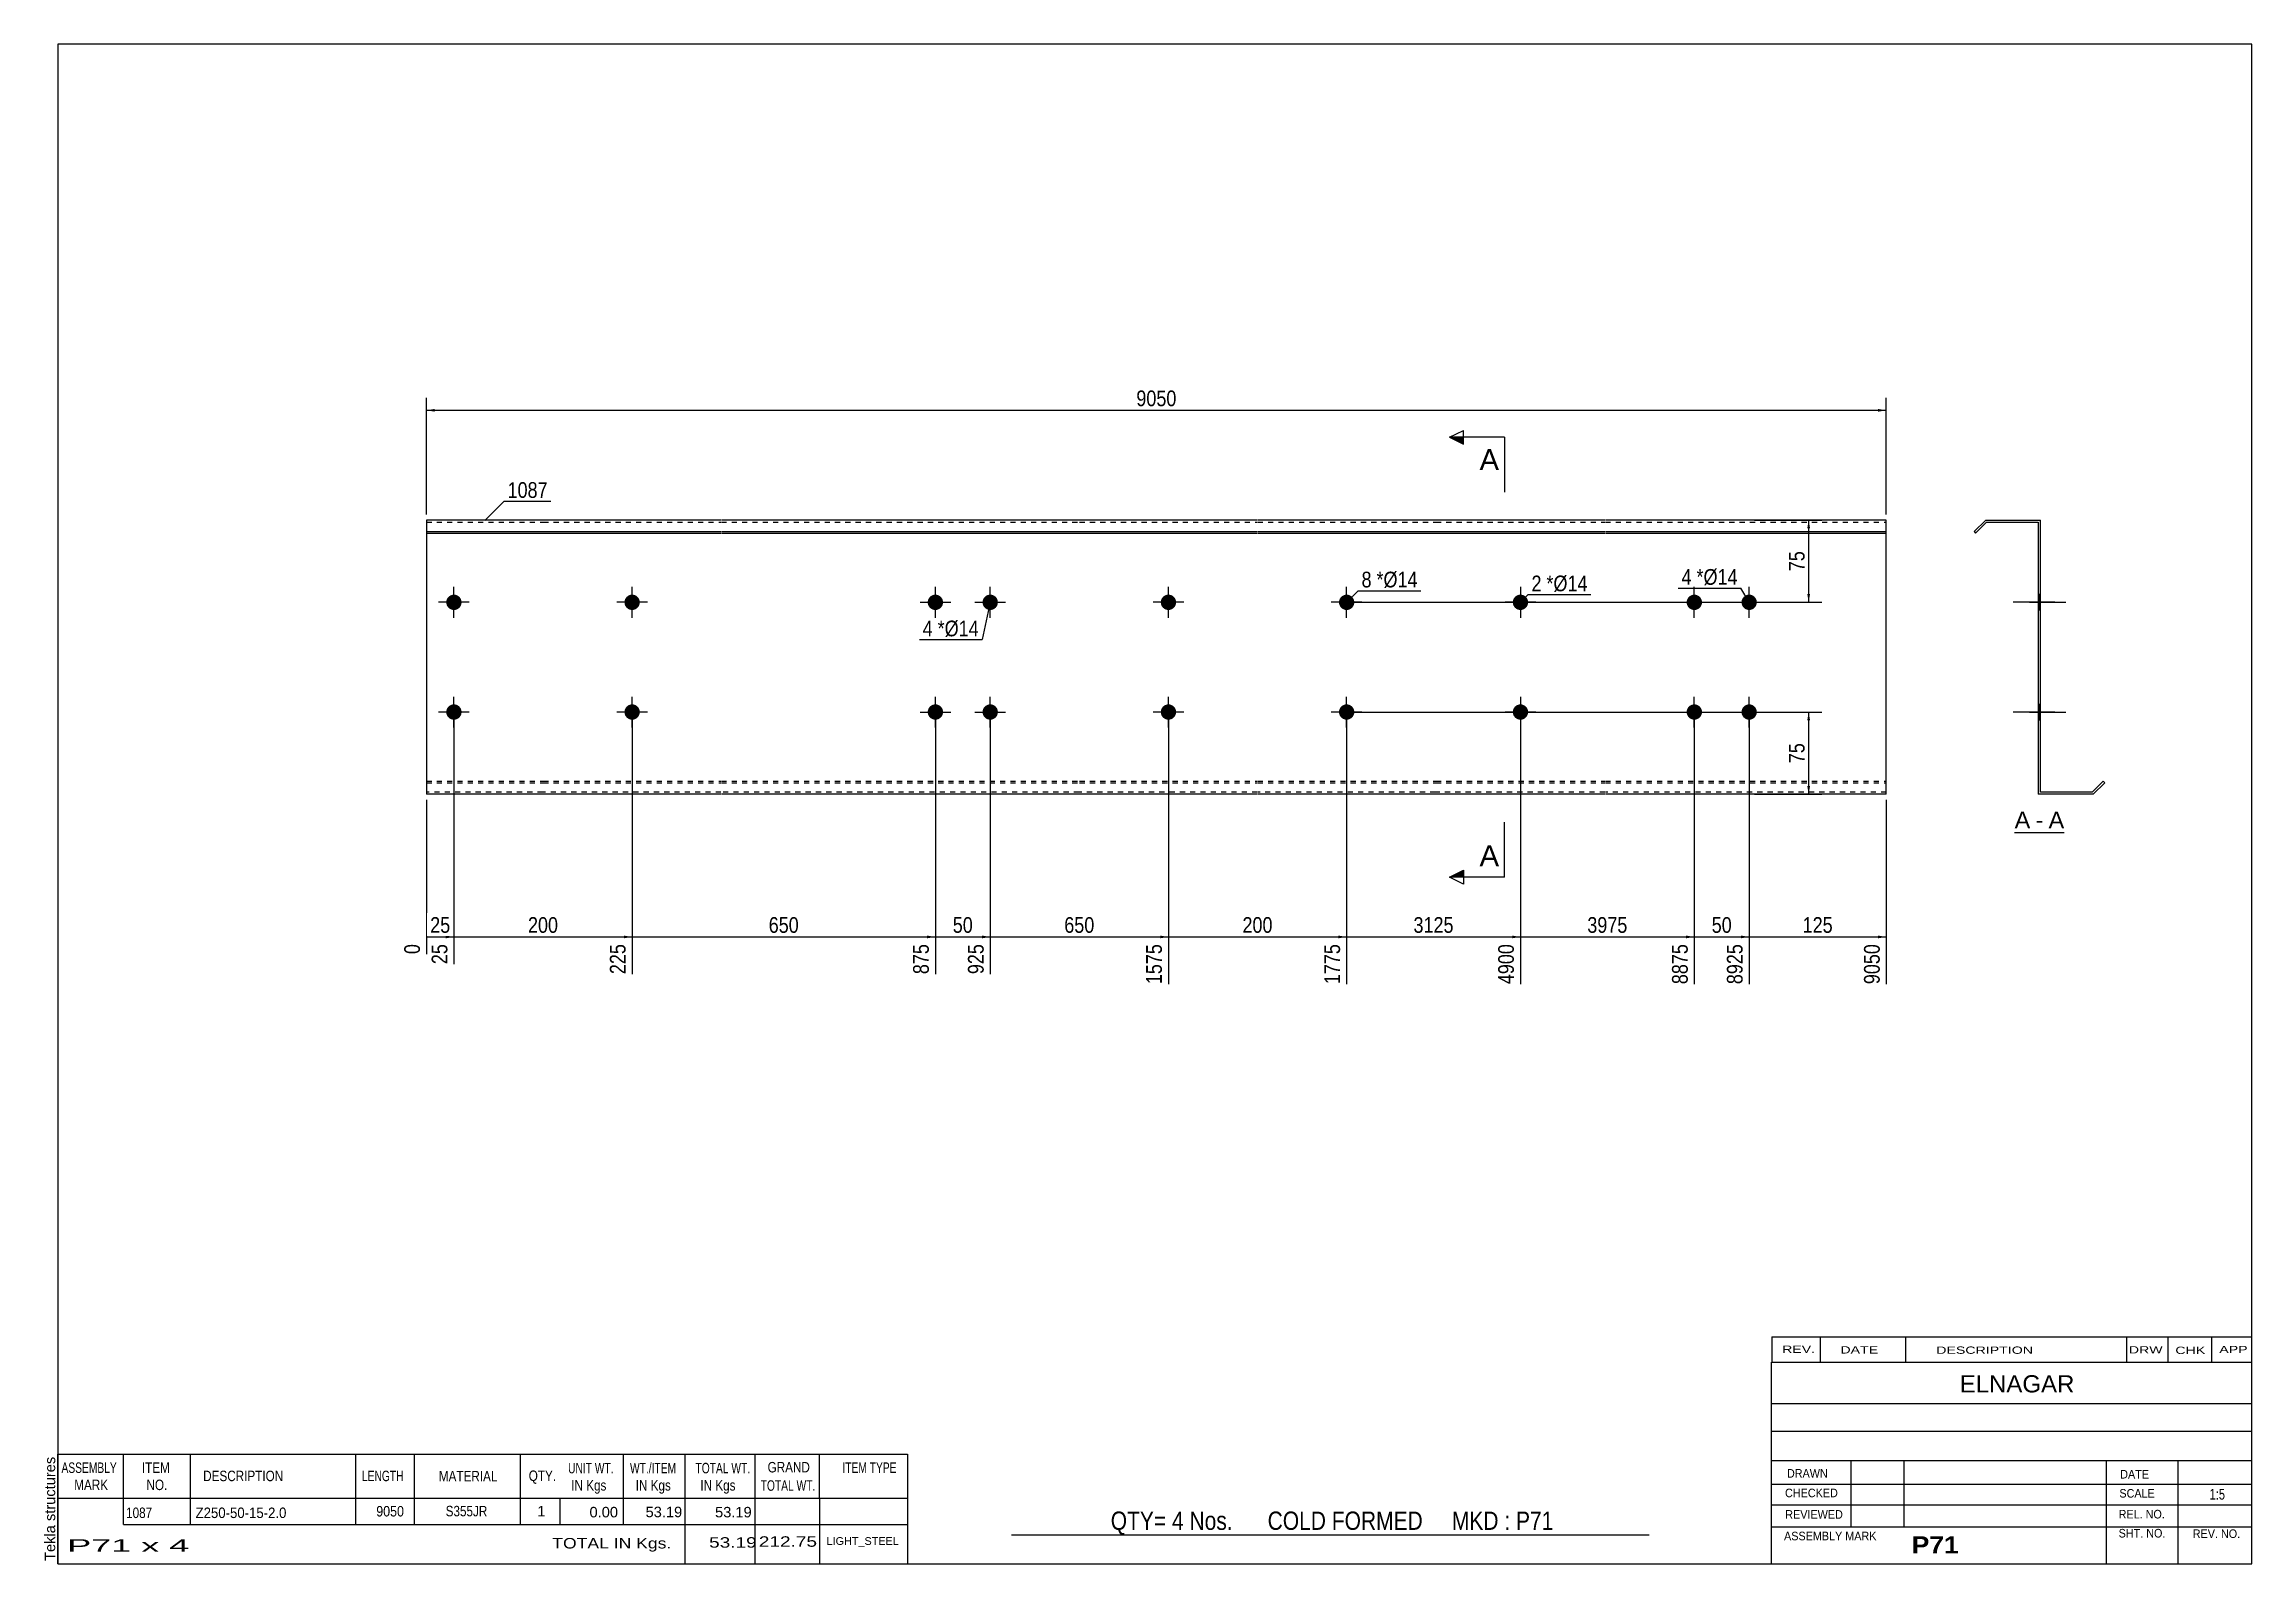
# Model space of a CAD drawing. Header units: millimetres. Extents: x -70 to 333, y -165 to 112.
import ezdxf

# ---------------------------------------------------------------- set-up
doc = ezdxf.new("R2010")
doc.units = ezdxf.units.MM
doc.linetypes.add('DXK_LINE_DOT1', pattern=[1.8814, 0.9407, -0.9407])
doc.styles.add('Arial', font='ARIAL.TTF', dxfattribs={"height": 0.2})
doc.styles.add('Arial Bold', font='ARIALBD.TTF', dxfattribs={"height": 0.2})
doc.styles.add('Arial Narrow', font='ARIALN.TTF', dxfattribs={"height": 0.2})

# ---------------------------------------------------------------- blocks, each defined once
blk = doc.blocks.new('Unknown-627189150-1607')
at = {"color": 5, "linetype": 'Continuous'}
for p, q in [((332.8, 111.75), (-67.2, 111.75)), ((-67.2, 111.75), (-67.2, -165.25)), ((332.8, -165.25), (332.8, 111.75)), ((-67.2, -165.25), (332.8, -165.25))]:
    blk.add_line(p, q, dxfattribs=at)
at = {"color": 174, "linetype": 'Continuous', "style": 'Arial'}
blk.add_text('Tekla structures', height=1.9102, rotation=90, dxfattribs=at).set_placement((-67.7, -164.75))
blk = doc.blocks.new('Unknown-627189150-12 - 1230')
at = {"color": 7, "linetype": 'Continuous'}
blk.add_line((289.55, -31.95), (298.58, -31.95), dxfattribs=at)
at = {"color": 0, "linetype": 'Continuous'}
blk.add_wipeout([(292.4, -31.2), (292.4, -28), (289.55, -28), (289.55, -31.2)], dxfattribs=at)
blk.add_wipeout([(294.78, -31.2), (294.78, -28), (293.36, -28), (293.36, -31.2)], dxfattribs=at)
at = {"color": 96, "linetype": 'Continuous', "style": 'Arial'}
blk.add_text('A', height=3.06, dxfattribs=at).set_placement((289.55, -31.2))
at = {"color": 0, "linetype": 'Continuous'}
blk.add_wipeout([(298.58, -31.2), (298.58, -28), (295.74, -28), (295.74, -31.2)], dxfattribs=at)
at = {"color": 96, "linetype": 'Continuous', "style": 'Arial'}
for s, p in [('A', (295.74, -31.2)), ('-', (293.36, -31.2))]:
    blk.add_text(s, height=3.06, dxfattribs=at).set_placement(p)
blk = doc.blocks.new('Bolt-627189150-1223 - 1203')
at = {"linetype": 'Continuous'}
for points in [[(36.09, 10, -1), (38.89, 10, -1)], [(133.87, 10, -1), (136.67, 10, -1)]]:
    blk.add_hatch(color=3, dxfattribs=at).paths.add_polyline_path(points)
at = {"color": 3, "linetype": 'Continuous'}
for p, q in [((37.49, 7.2), (37.49, 12.8)), ((135.27, 7.2), (135.27, 12.8)), ((40.29, 10), (34.69, 10)), ((138.07, 10), (132.47, 10))]:
    blk.add_line(p, q, dxfattribs=at)
blk = doc.blocks.new('Part-627189150-1218 - 1203')
at = {"color": 2, "linetype": 'Continuous'}
for p, q in [((21.19, 25), (0, 25)), ((0, 25), (0, -25)), ((53.68, 25), (21.29, 25)), ((118.98, 25), (53.78, 25)), ((151.46, 25), (119.08, 25)), ((183.95, 25), (151.56, 25)), ((214.85, 25), (184.05, 25)), ((266.15, 25), (214.95, 25)), ((266.15, -25), (266.15, 25)), ((0, 22.88), (21.19, 22.88)), ((0, 22.6), (21.19, 22.6)), ((21.29, 22.88), (53.68, 22.88)), ((21.29, 22.6), (53.68, 22.6)), ((53.78, 22.88), (118.98, 22.88)), ((53.78, 22.6), (118.98, 22.6)), ((119.08, 22.88), (151.46, 22.88)), ((119.08, 22.6), (151.46, 22.6)), ((151.56, 22.88), (183.95, 22.88)), ((151.56, 22.6), (183.95, 22.6)), ((184.05, 22.88), (214.85, 22.88)), ((184.05, 22.6), (214.85, 22.6)), ((214.95, 22.88), (266.15, 22.88)), ((214.95, 22.6), (266.15, 22.6)), ((21.19, -25), (0, -25)), ((53.68, -25), (21.29, -25)), ((118.98, -25), (53.78, -25)), ((151.46, -25), (119.08, -25)), ((183.95, -25), (151.56, -25)), ((214.85, -25), (184.05, -25)), ((266.15, -25), (214.95, -25))]:
    blk.add_line(p, q, dxfattribs=at)
at = {"color": 7, "linetype": 'DXK_LINE_DOT1'}
for p, q in [((0, 24.6), (21.19, 24.6)), ((21.29, 24.6), (53.68, 24.6)), ((53.78, 24.6), (118.98, 24.6)), ((119.08, 24.6), (151.46, 24.6)), ((151.56, 24.6), (183.95, 24.6)), ((184.05, 24.6), (214.85, 24.6)), ((214.95, 24.6), (266.15, 24.6)), ((0, -22.6), (21.19, -22.6)), ((0, -22.88), (21.19, -22.88)), ((21.29, -22.6), (53.68, -22.6)), ((21.29, -22.88), (53.68, -22.88)), ((53.78, -22.6), (118.98, -22.6)), ((53.78, -22.88), (118.98, -22.88)), ((119.08, -22.6), (151.46, -22.6)), ((119.08, -22.88), (151.46, -22.88)), ((151.56, -22.6), (183.95, -22.6)), ((151.56, -22.88), (183.95, -22.88)), ((184.05, -22.6), (214.85, -22.6)), ((184.05, -22.88), (214.85, -22.88)), ((214.95, -22.6), (266.15, -22.6)), ((214.95, -22.88), (266.15, -22.88)), ((21.19, -24.6), (0, -24.6)), ((53.68, -24.6), (21.29, -24.6)), ((118.98, -24.6), (53.78, -24.6)), ((151.46, -24.6), (119.08, -24.6)), ((183.95, -24.6), (151.56, -24.6)), ((214.85, -24.6), (184.05, -24.6)), ((266.15, -24.6), (214.95, -24.6))]:
    blk.add_line(p, q, dxfattribs=at)
blk = doc.blocks.new('Bolt-627189150-1219 - 1203')
at = {"linetype": 'Continuous'}
for points in [[(200.85, 10, -1), (198.05, 10, -1)], [(200.85, -10, -1), (198.05, -10, -1)]]:
    blk.add_hatch(color=3, dxfattribs=at).paths.add_polyline_path(points)
at = {"color": 3, "linetype": 'Continuous'}
for p, q in [((199.45, 12.8), (199.45, 7.2)), ((202.25, 10), (196.65, 10)), ((199.45, -7.2), (199.45, -12.8)), ((202.25, -10), (196.65, -10))]:
    blk.add_line(p, q, dxfattribs=at)
blk = doc.blocks.new('Bolt-627189150-1220 - 1203')
at = {"linetype": 'Continuous'}
for points in [[(3.6, -10, -1), (6.4, -10, -1)], [(166.36, -10, -1), (169.16, -10, -1)]]:
    blk.add_hatch(color=3, dxfattribs=at).paths.add_polyline_path(points)
at = {"color": 3, "linetype": 'Continuous'}
for p, q in [((5, -12.8), (5, -7.2)), ((167.76, -12.8), (167.76, -7.2)), ((7.8, -10), (2.2, -10)), ((170.56, -10), (164.96, -10))]:
    blk.add_line(p, q, dxfattribs=at)
blk = doc.blocks.new('Bolt-627189150-1221 - 1203')
at = {"linetype": 'Continuous'}
for points in [[(3.6, 10, -1), (6.4, 10, -1)], [(166.36, 10, -1), (169.16, 10, -1)]]:
    blk.add_hatch(color=3, dxfattribs=at).paths.add_polyline_path(points)
at = {"color": 3, "linetype": 'Continuous'}
for p, q in [((5, 7.2), (5, 12.8)), ((167.76, 7.2), (167.76, 12.8)), ((7.8, 10), (2.2, 10)), ((170.56, 10), (164.96, 10))]:
    blk.add_line(p, q, dxfattribs=at)
blk = doc.blocks.new('Bolt-627189150-1222 - 1203')
at = {"linetype": 'Continuous'}
for points in [[(91.38, 10, -1), (94.18, 10, -1)], [(101.38, 10, -1), (104.18, 10, -1)], [(91.38, -10, -1), (94.18, -10, -1)], [(101.38, -10, -1), (104.18, -10, -1)]]:
    blk.add_hatch(color=3, dxfattribs=at).paths.add_polyline_path(points)
at = {"color": 3, "linetype": 'Continuous'}
for p, q in [((92.78, 7.2), (92.78, 12.8)), ((102.78, 7.2), (102.78, 12.8)), ((89.98, 10), (95.58, 10)), ((99.98, 10), (105.58, 10)), ((92.78, -12.8), (92.78, -7.2)), ((102.78, -12.8), (102.78, -7.2)), ((89.98, -10), (95.58, -10)), ((99.98, -10), (105.58, -10))]:
    blk.add_line(p, q, dxfattribs=at)
blk = doc.blocks.new('Bolt-627189150-1224 - 1203')
at = {"linetype": 'Continuous'}
for points in [[(36.09, -10, -1), (38.89, -10, -1)], [(133.87, -10, -1), (136.67, -10, -1)]]:
    blk.add_hatch(color=3, dxfattribs=at).paths.add_polyline_path(points)
at = {"color": 3, "linetype": 'Continuous'}
for p, q in [((37.49, -12.8), (37.49, -7.2)), ((135.27, -12.8), (135.27, -7.2)), ((40.29, -10), (34.69, -10)), ((138.07, -10), (132.47, -10))]:
    blk.add_line(p, q, dxfattribs=at)
blk = doc.blocks.new('Bolt-627189150-1225 - 1203')
at = {"linetype": 'Continuous'}
for points in [[(229.75, 10, -1), (232.55, 10, -1)], [(239.75, 10, -1), (242.55, 10, -1)], [(229.75, -10, -1), (232.55, -10, -1)], [(239.75, -10, -1), (242.55, -10, -1)]]:
    blk.add_hatch(color=3, dxfattribs=at).paths.add_polyline_path(points)
at = {"color": 3, "linetype": 'Continuous'}
for p, q in [((231.15, 7.2), (231.15, 12.8)), ((241.15, 7.2), (241.15, 12.8)), ((228.35, 10), (233.95, 10)), ((238.35, 10), (243.95, 10)), ((231.15, -12.8), (231.15, -7.2)), ((241.15, -12.8), (241.15, -7.2)), ((228.35, -10), (233.95, -10)), ((238.35, -10), (243.95, -10))]:
    blk.add_line(p, q, dxfattribs=at)
blk = doc.blocks.new('Part-627189150-1232 - 1230')
at = {"color": 2, "linetype": 'Continuous'}
for p, q in [((284.27, 25), (282.15, 22.88)), ((284.43, 24.6), (282.43, 22.6)), ((284.27, 25), (294.27, 25)), ((284.43, 24.6), (293.87, 24.6)), ((293.87, 24.6), (293.87, -25)), ((294.27, -24.6), (294.27, 25)), ((282.15, 22.88), (282.43, 22.6)), ((303.7, -24.6), (305.71, -22.6)), ((303.87, -25), (305.99, -22.88)), ((305.99, -22.88), (305.71, -22.6)), ((303.87, -25), (293.87, -25)), ((303.7, -24.6), (294.27, -24.6))]:
    blk.add_line(p, q, dxfattribs=at)
blk = doc.blocks.new('Bolt-627189150-1233 - 1230')
at = {"linetype": 'Continuous'}
for points in [[(294.27, 8.6), (294.27, 11.4), (293.87, 11.4), (293.87, 8.6)], [(294.27, -11.4), (294.27, -8.6), (293.87, -8.6), (293.87, -11.4)]]:
    blk.add_hatch(color=3, dxfattribs=at).paths.add_polyline_path(points)
at = {"color": 3, "linetype": 'Continuous'}
for p, q in [((294.27, 10), (289.87, 10)), ((294.27, 11.4), (293.87, 11.4)), ((294.27, 8.6), (293.87, 8.6)), ((294.27, -10), (289.87, -10)), ((294.27, -8.6), (293.87, -8.6)), ((294.27, -11.4), (293.87, -11.4))]:
    blk.add_line(p, q, dxfattribs=at)
blk = doc.blocks.new('Bolt-627189150-1234 - 1230')
at = {"linetype": 'Continuous'}
blk.add_hatch(color=3, dxfattribs=at).paths.add_polyline_path([(293.87, -8.6), (293.87, -11.4), (294.27, -11.4), (294.27, -8.6)])
blk.add_hatch(color=3, dxfattribs=at).paths.add_polyline_path([(293.87, -8.6), (293.87, -11.4), (294.27, -11.4), (294.27, -8.6)])
at = {"color": 3, "linetype": 'Continuous'}
for p, q in [((292.27, -10), (298.87, -10)), ((292.27, -10), (298.87, -10)), ((293.87, -8.6), (294.27, -8.6)), ((293.87, -8.6), (294.27, -8.6)), ((293.87, -11.4), (294.27, -11.4)), ((293.87, -11.4), (294.27, -11.4))]:
    blk.add_line(p, q, dxfattribs=at)
blk = doc.blocks.new('Bolt-627189150-1235 - 1230')
at = {"linetype": 'Continuous'}
blk.add_hatch(color=3, dxfattribs=at).paths.add_polyline_path([(293.87, 11.4), (293.87, 8.6), (294.27, 8.6), (294.27, 11.4)])
blk.add_hatch(color=3, dxfattribs=at).paths.add_polyline_path([(293.87, 11.4), (293.87, 8.6), (294.27, 8.6), (294.27, 11.4)])
at = {"color": 3, "linetype": 'Continuous'}
for p, q in [((292.27, 10), (298.87, 10)), ((292.27, 10), (298.87, 10)), ((293.87, 11.4), (294.27, 11.4)), ((293.87, 11.4), (294.27, 11.4)), ((293.87, 8.6), (294.27, 8.6)), ((293.87, 8.6), (294.27, 8.6))]:
    blk.add_line(p, q, dxfattribs=at)
blk = doc.blocks.new('Bolt-627189150-1236 - 1230')
at = {"linetype": 'Continuous'}
for points in [[(293.87, 11.4), (293.87, 8.6), (294.27, 8.6), (294.27, 11.4)], [(293.87, 11.4), (293.87, 8.6), (294.27, 8.6), (294.27, 11.4)], [(293.87, -8.6), (293.87, -11.4), (294.27, -11.4), (294.27, -8.6)], [(293.87, -8.6), (293.87, -11.4), (294.27, -11.4), (294.27, -8.6)]]:
    blk.add_hatch(color=3, dxfattribs=at).paths.add_polyline_path(points)
at = {"color": 3, "linetype": 'Continuous'}
for p, q in [((296.87, 10), (289.27, 10)), ((296.87, 10), (289.27, 10)), ((294.27, 11.4), (293.87, 11.4)), ((294.27, 11.4), (293.87, 11.4)), ((294.27, 8.6), (293.87, 8.6)), ((294.27, 8.6), (293.87, 8.6)), ((296.87, -10), (289.27, -10)), ((296.87, -10), (289.27, -10)), ((294.27, -8.6), (293.87, -8.6)), ((294.27, -8.6), (293.87, -8.6)), ((294.27, -11.4), (293.87, -11.4)), ((294.27, -11.4), (293.87, -11.4))]:
    blk.add_line(p, q, dxfattribs=at)
blk = doc.blocks.new('Bolt-627189150-1237 - 1230')
at = {"linetype": 'Continuous'}
blk.add_hatch(color=3, dxfattribs=at).paths.add_polyline_path([(293.87, 11.4), (293.87, 8.6), (294.27, 8.6), (294.27, 11.4)])
blk.add_hatch(color=3, dxfattribs=at).paths.add_polyline_path([(293.87, 11.4), (293.87, 8.6), (294.27, 8.6), (294.27, 11.4)])
at = {"color": 3, "linetype": 'Continuous'}
for p, q in [((292.27, 10), (298.87, 10)), ((292.27, 10), (298.87, 10)), ((293.87, 11.4), (294.27, 11.4)), ((293.87, 11.4), (294.27, 11.4)), ((293.87, 8.6), (294.27, 8.6)), ((293.87, 8.6), (294.27, 8.6))]:
    blk.add_line(p, q, dxfattribs=at)
blk = doc.blocks.new('Bolt-627189150-1238 - 1230')
at = {"linetype": 'Continuous'}
blk.add_hatch(color=3, dxfattribs=at).paths.add_polyline_path([(293.87, -8.6), (293.87, -11.4), (294.27, -11.4), (294.27, -8.6)])
blk.add_hatch(color=3, dxfattribs=at).paths.add_polyline_path([(293.87, -8.6), (293.87, -11.4), (294.27, -11.4), (294.27, -8.6)])
at = {"color": 3, "linetype": 'Continuous'}
for p, q in [((292.27, -10), (298.87, -10)), ((292.27, -10), (298.87, -10)), ((293.87, -8.6), (294.27, -8.6)), ((293.87, -8.6), (294.27, -8.6)), ((293.87, -11.4), (294.27, -11.4)), ((293.87, -11.4), (294.27, -11.4))]:
    blk.add_line(p, q, dxfattribs=at)
blk = doc.blocks.new('Bolt-627189150-1239 - 1230')
at = {"linetype": 'Continuous'}
for points in [[(293.87, 11.4), (293.87, 8.6), (294.27, 8.6), (294.27, 11.4)], [(293.87, 11.4), (293.87, 8.6), (294.27, 8.6), (294.27, 11.4)], [(293.87, -8.6), (293.87, -11.4), (294.27, -11.4), (294.27, -8.6)], [(293.87, -8.6), (293.87, -11.4), (294.27, -11.4), (294.27, -8.6)]]:
    blk.add_hatch(color=3, dxfattribs=at).paths.add_polyline_path(points)
at = {"color": 3, "linetype": 'Continuous'}
for p, q in [((296.87, 10), (289.27, 10)), ((296.87, 10), (289.27, 10)), ((294.27, 11.4), (293.87, 11.4)), ((294.27, 11.4), (293.87, 11.4)), ((294.27, 8.6), (293.87, 8.6)), ((294.27, 8.6), (293.87, 8.6)), ((296.87, -10), (289.27, -10)), ((296.87, -10), (289.27, -10)), ((294.27, -8.6), (293.87, -8.6)), ((294.27, -8.6), (293.87, -8.6)), ((294.27, -11.4), (293.87, -11.4)), ((294.27, -11.4), (293.87, -11.4))]:
    blk.add_line(p, q, dxfattribs=at)
blk = doc.blocks.new('StraightDimension-627189150-1261 - 1203')
at = {"linetype": 'Continuous'}
blk.add_hatch(color=7, dxfattribs=at).paths.add_polyline_path([(3.5, -50.75), (5, -51), (3.5, -51.25)])
at = {"color": 7, "linetype": 'Continuous'}
for p, q in [((5, -11), (5, -55.96)), ((0, -26), (0, -54.13)), ((0, -51), (5, -51))]:
    blk.add_line(p, q, dxfattribs=at)
at = {"color": 0}
blk.add_wipeout([(4.93, -50.85), (4.93, -46.65), (0.07, -46.65), (0.07, -50.85)], dxfattribs=at)
at = {"color": 0, "linetype": 'Continuous'}
blk.add_wipeout([(4.4, -51.7), (0.2, -51.7), (0.2, -56.56), (4.4, -56.56)], dxfattribs=at)
blk.add_wipeout([(-0.6, -51.7), (-4.8, -51.7), (-4.8, -54.73), (-0.6, -54.73)], dxfattribs=at)
at = {"color": 3, "style": 'Arial Narrow'}
blk.add_text('25', height=2.863, dxfattribs=at).set_placement((0.67, -50.25))
at = {"color": 3, "linetype": 'Continuous', "style": 'Arial Narrow'}
for s, height, p in [('0', 2.86, (-1.2, -54.13)), ('25', 2.863, (3.8, -55.96))]:
    blk.add_text(s, height=height, rotation=90.0002, dxfattribs=at).set_placement(p)
blk = doc.blocks.new('StraightDimension-627189150-1315 - 1203')
at = {"linetype": 'Continuous'}
for points in [[(1.5, 44.75), (0, 45), (1.5, 45.25)], [(264.65, 45.25), (266.15, 45), (264.65, 44.75)]]:
    blk.add_hatch(color=7, dxfattribs=at).paths.add_polyline_path(points)
at = {"color": 7, "linetype": 'Continuous'}
for p, q in [((0, 26), (0, 47.25)), ((0, 45), (266.15, 45)), ((266.15, 26), (266.15, 47.25))]:
    blk.add_line(p, q, dxfattribs=at)
at = {"color": 0}
blk.add_wipeout([(137.33, 45.15), (137.33, 49.35), (128.82, 49.35), (128.82, 45.15)], dxfattribs=at)
at = {"color": 3, "style": 'Arial Narrow'}
blk.add_text('9050', height=2.863, dxfattribs=at).set_placement((129.42, 45.75))
blk = doc.blocks.new('StraightDimension-627189150-1252 - 1203')
at = {"linetype": 'Continuous'}
blk.add_hatch(color=7, dxfattribs=at).paths.add_polyline_path([(264.65, -50.75), (266.15, -51), (264.65, -51.25)])
at = {"color": 7, "linetype": 'Continuous'}
for p, q in [((241.15, -11), (241.15, -59.61)), ((266.15, -26), (266.15, -59.61)), ((241.15, -51), (266.15, -51))]:
    blk.add_line(p, q, dxfattribs=at)
at = {"color": 0}
blk.add_wipeout([(256.99, -50.85), (256.99, -46.65), (250.3, -46.65), (250.3, -50.85)], dxfattribs=at)
at = {"color": 0, "linetype": 'Continuous'}
blk.add_wipeout([(265.55, -51.7), (261.35, -51.7), (261.35, -60.21), (265.55, -60.21)], dxfattribs=at)
at = {"color": 3, "style": 'Arial Narrow'}
blk.add_text('125', height=2.863, dxfattribs=at).set_placement((250.9, -50.25))
at = {"color": 3, "linetype": 'Continuous', "style": 'Arial Narrow'}
blk.add_text('9050', height=2.863, rotation=90.0002, dxfattribs=at).set_placement((264.95, -59.61))
blk = doc.blocks.new('StraightDimension-627189150-1253 - 1203')
at = {"linetype": 'Continuous'}
blk.add_hatch(color=7, dxfattribs=at).paths.add_polyline_path([(239.65, -50.75), (241.15, -51), (239.65, -51.25)])
at = {"color": 7, "linetype": 'Continuous'}
for p, q in [((231.15, -11), (231.15, -59.61)), ((241.15, -11), (241.15, -59.61)), ((231.15, -51), (241.15, -51))]:
    blk.add_line(p, q, dxfattribs=at)
at = {"color": 0}
blk.add_wipeout([(238.57, -50.85), (238.57, -46.65), (233.72, -46.65), (233.72, -50.85)], dxfattribs=at)
at = {"color": 0, "linetype": 'Continuous'}
blk.add_wipeout([(240.55, -51.7), (236.35, -51.7), (236.35, -60.21), (240.55, -60.21)], dxfattribs=at)
at = {"color": 3, "style": 'Arial Narrow'}
blk.add_text('50', height=2.863, dxfattribs=at).set_placement((234.32, -50.25))
at = {"color": 3, "linetype": 'Continuous', "style": 'Arial Narrow'}
blk.add_text('8925', height=2.863, rotation=90.0002, dxfattribs=at).set_placement((239.95, -59.61))
blk = doc.blocks.new('StraightDimension-627189150-1254 - 1203')
at = {"linetype": 'Continuous'}
blk.add_hatch(color=7, dxfattribs=at).paths.add_polyline_path([(229.65, -50.75), (231.15, -51), (229.65, -51.25)])
at = {"color": 7, "linetype": 'Continuous'}
for p, q in [((199.45, -11), (199.45, -59.61)), ((231.15, -11), (231.15, -59.61)), ((199.45, -51), (231.15, -51))]:
    blk.add_line(p, q, dxfattribs=at)
at = {"color": 0}
blk.add_wipeout([(219.55, -50.85), (219.55, -46.65), (211.04, -46.65), (211.04, -50.85)], dxfattribs=at)
at = {"color": 0, "linetype": 'Continuous'}
blk.add_wipeout([(230.55, -51.7), (226.35, -51.7), (226.35, -60.21), (230.55, -60.21)], dxfattribs=at)
at = {"color": 3, "style": 'Arial Narrow'}
blk.add_text('3975', height=2.863, dxfattribs=at).set_placement((211.64, -50.25))
at = {"color": 3, "linetype": 'Continuous', "style": 'Arial Narrow'}
blk.add_text('8875', height=2.863, rotation=90.0002, dxfattribs=at).set_placement((229.95, -59.61))
blk = doc.blocks.new('StraightDimension-627189150-1255 - 1203')
at = {"linetype": 'Continuous'}
blk.add_hatch(color=7, dxfattribs=at).paths.add_polyline_path([(197.95, -50.75), (199.45, -51), (197.95, -51.25)])
at = {"color": 7, "linetype": 'Continuous'}
for p, q in [((167.76, -11), (167.76, -59.61)), ((199.45, -11), (199.45, -59.61)), ((167.76, -51), (199.45, -51))]:
    blk.add_line(p, q, dxfattribs=at)
at = {"color": 0}
blk.add_wipeout([(187.86, -50.85), (187.86, -46.65), (179.35, -46.65), (179.35, -50.85)], dxfattribs=at)
at = {"color": 0, "linetype": 'Continuous'}
blk.add_wipeout([(198.85, -51.7), (194.65, -51.7), (194.65, -60.21), (198.85, -60.21)], dxfattribs=at)
at = {"color": 3, "style": 'Arial Narrow'}
blk.add_text('3125', height=2.863, dxfattribs=at).set_placement((179.95, -50.25))
at = {"color": 3, "linetype": 'Continuous', "style": 'Arial Narrow'}
blk.add_text('4900', height=2.863, rotation=90.0002, dxfattribs=at).set_placement((198.25, -59.61))
blk = doc.blocks.new('StraightDimension-627189150-1256 - 1203')
at = {"linetype": 'Continuous'}
blk.add_hatch(color=7, dxfattribs=at).paths.add_polyline_path([(166.26, -50.75), (167.76, -51), (166.26, -51.25)])
at = {"color": 7, "linetype": 'Continuous'}
for p, q in [((135.27, -11), (135.27, -59.61)), ((167.76, -11), (167.76, -59.61)), ((135.27, -51), (167.76, -51))]:
    blk.add_line(p, q, dxfattribs=at)
at = {"color": 0}
blk.add_wipeout([(154.86, -50.85), (154.86, -46.65), (148.17, -46.65), (148.17, -50.85)], dxfattribs=at)
at = {"color": 0, "linetype": 'Continuous'}
blk.add_wipeout([(167.16, -51.7), (162.96, -51.7), (162.96, -60.21), (167.16, -60.21)], dxfattribs=at)
at = {"color": 3, "style": 'Arial Narrow'}
blk.add_text('200', height=2.863, dxfattribs=at).set_placement((148.77, -50.25))
at = {"color": 3, "linetype": 'Continuous', "style": 'Arial Narrow'}
blk.add_text('1775', height=2.863, rotation=90.0002, dxfattribs=at).set_placement((166.56, -59.61))
blk = doc.blocks.new('StraightDimension-627189150-1257 - 1203')
at = {"linetype": 'Continuous'}
blk.add_hatch(color=7, dxfattribs=at).paths.add_polyline_path([(133.77, -50.75), (135.27, -51), (133.77, -51.25)])
at = {"color": 7, "linetype": 'Continuous'}
for p, q in [((102.78, -11), (102.78, -57.78)), ((135.27, -11), (135.27, -59.61)), ((102.78, -51), (135.27, -51))]:
    blk.add_line(p, q, dxfattribs=at)
at = {"color": 0}
blk.add_wipeout([(122.37, -50.85), (122.37, -46.65), (115.68, -46.65), (115.68, -50.85)], dxfattribs=at)
at = {"color": 0, "linetype": 'Continuous'}
blk.add_wipeout([(134.67, -51.7), (130.47, -51.7), (130.47, -60.21), (134.67, -60.21)], dxfattribs=at)
at = {"color": 3, "style": 'Arial Narrow'}
blk.add_text('650', height=2.863, dxfattribs=at).set_placement((116.28, -50.25))
at = {"color": 3, "linetype": 'Continuous', "style": 'Arial Narrow'}
blk.add_text('1575', height=2.863, rotation=90.0002, dxfattribs=at).set_placement((134.07, -59.61))
blk = doc.blocks.new('StraightDimension-627189150-1258 - 1203')
at = {"linetype": 'Continuous'}
blk.add_hatch(color=7, dxfattribs=at).paths.add_polyline_path([(101.28, -50.75), (102.78, -51), (101.28, -51.25)])
at = {"color": 7, "linetype": 'Continuous'}
for p, q in [((92.78, -11), (92.78, -57.78)), ((102.78, -11), (102.78, -57.78)), ((92.78, -51), (102.78, -51))]:
    blk.add_line(p, q, dxfattribs=at)
at = {"color": 0}
blk.add_wipeout([(100.21, -50.85), (100.21, -46.65), (95.35, -46.65), (95.35, -50.85)], dxfattribs=at)
at = {"color": 0, "linetype": 'Continuous'}
blk.add_wipeout([(102.18, -51.7), (97.98, -51.7), (97.98, -58.38), (102.18, -58.38)], dxfattribs=at)
at = {"color": 3, "style": 'Arial Narrow'}
blk.add_text('50', height=2.863, dxfattribs=at).set_placement((95.95, -50.25))
at = {"color": 3, "linetype": 'Continuous', "style": 'Arial Narrow'}
blk.add_text('925', height=2.863, rotation=90.0002, dxfattribs=at).set_placement((101.58, -57.78))
blk = doc.blocks.new('StraightDimension-627189150-1259 - 1203')
at = {"linetype": 'Continuous'}
blk.add_hatch(color=7, dxfattribs=at).paths.add_polyline_path([(91.28, -50.75), (92.78, -51), (91.28, -51.25)])
at = {"color": 7, "linetype": 'Continuous'}
for p, q in [((37.49, -11), (37.49, -57.78)), ((92.78, -11), (92.78, -57.78)), ((37.49, -51), (92.78, -51))]:
    blk.add_line(p, q, dxfattribs=at)
at = {"color": 0}
blk.add_wipeout([(68.48, -50.85), (68.48, -46.65), (61.79, -46.65), (61.79, -50.85)], dxfattribs=at)
at = {"color": 0, "linetype": 'Continuous'}
blk.add_wipeout([(92.18, -51.7), (87.98, -51.7), (87.98, -58.38), (92.18, -58.38)], dxfattribs=at)
at = {"color": 3, "style": 'Arial Narrow'}
blk.add_text('650', height=2.863, dxfattribs=at).set_placement((62.39, -50.25))
at = {"color": 3, "linetype": 'Continuous', "style": 'Arial Narrow'}
blk.add_text('875', height=2.863, rotation=90.0002, dxfattribs=at).set_placement((91.58, -57.78))
blk = doc.blocks.new('StraightDimension-627189150-1260 - 1203')
at = {"linetype": 'Continuous'}
blk.add_hatch(color=7, dxfattribs=at).paths.add_polyline_path([(35.99, -50.75), (37.49, -51), (35.99, -51.25)])
at = {"color": 7, "linetype": 'Continuous'}
for p, q in [((5, -11), (5, -55.96)), ((37.49, -11), (37.49, -57.78)), ((5, -51), (37.49, -51))]:
    blk.add_line(p, q, dxfattribs=at)
at = {"color": 0}
blk.add_wipeout([(24.59, -50.85), (24.59, -46.65), (17.9, -46.65), (17.9, -50.85)], dxfattribs=at)
at = {"color": 0, "linetype": 'Continuous'}
blk.add_wipeout([(36.89, -51.7), (32.69, -51.7), (32.69, -58.38), (36.89, -58.38)], dxfattribs=at)
at = {"color": 3, "style": 'Arial Narrow'}
blk.add_text('200', height=2.863, dxfattribs=at).set_placement((18.5, -50.25))
at = {"color": 3, "linetype": 'Continuous', "style": 'Arial Narrow'}
blk.add_text('225', height=2.863, rotation=90.0002, dxfattribs=at).set_placement((36.29, -57.78))
blk = doc.blocks.new('StraightDimension-627189150-1301 - 1203')
at = {"linetype": 'Continuous'}
for points in [[(251.75, 23.5), (252, 25), (252.25, 23.5)], [(252.25, 11.5), (252, 10), (251.75, 11.5)]]:
    blk.add_hatch(color=7, dxfattribs=at).paths.add_polyline_path(points)
at = {"color": 7, "linetype": 'Continuous'}
for p, q in [((242.15, 25), (254.4, 25)), ((252, 10), (252, 25)), ((168.76, 10), (254.4, 10))]:
    blk.add_line(p, q, dxfattribs=at)
at = {"color": 0}
blk.add_wipeout([(251.85, 19.93), (247.65, 19.93), (247.65, 15.07), (251.85, 15.07)], dxfattribs=at)
at = {"color": 3, "style": 'Arial Narrow'}
blk.add_text('75', height=2.863, rotation=90.0002, dxfattribs=at).set_placement((251.25, 15.67))
blk = doc.blocks.new('StraightDimension-627189150-1308 - 1203')
at = {"linetype": 'Continuous'}
for points in [[(251.75, -11.5), (252, -10), (252.25, -11.5)], [(252.25, -23.5), (252, -25), (251.75, -23.5)]]:
    blk.add_hatch(color=7, dxfattribs=at).paths.add_polyline_path(points)
at = {"color": 7, "linetype": 'Continuous'}
for p, q in [((168.76, -10), (254.4, -10)), ((252, -25), (252, -10)), ((242.15, -25), (254.4, -25))]:
    blk.add_line(p, q, dxfattribs=at)
at = {"color": 0}
blk.add_wipeout([(251.85, -15.07), (247.65, -15.07), (247.65, -19.93), (251.85, -19.93)], dxfattribs=at)
at = {"color": 3, "style": 'Arial Narrow'}
blk.add_text('75', height=2.863, rotation=90.0002, dxfattribs=at).set_placement((251.25, -19.33))
blk = doc.blocks.new('CBS_CALLOFF-627189150-1631')
at = {"color": 7, "linetype": 'Continuous'}
blk.add_line((106.68, -159.98), (222.91, -160), dxfattribs=at)
at = {"color": 3, "linetype": 'Continuous', "style": 'Arial Narrow'}
blk.add_text('QTY= 4 Nos.      COLD FORMED     MKD : P71', height=3.3405, dxfattribs=at).set_placement((124.75, -159.09))
blk = doc.blocks.new('CBS_BOM-627189150-1630')
at = {"color": 7, "linetype": 'Continuous'}
for p, q in [((-67.23, -153.28), (-67.23, -145.28)), ((-67.23, -145.28), (87.69, -145.28)), ((-55.23, -153.28), (-55.23, -145.28)), ((-43.04, -153.28), (-43.04, -145.28)), ((-12.88, -153.28), (-12.88, -145.28)), ((-2.2, -153.28), (-2.2, -145.28)), ((17.12, -153.28), (17.12, -145.28)), ((35.92, -153.28), (35.92, -145.28)), ((47.13, -153.28), (47.13, -145.28)), ((59.92, -153.28), (59.92, -145.28)), ((71.67, -153.28), (71.67, -145.28)), ((87.69, -145.29), (87.69, -153.27)), ((-67.23, -153.28), (87.69, -153.28)), ((-67.23, -158.08), (-67.23, -153.28)), ((-55.23, -158.08), (-55.23, -153.28)), ((-43.04, -158.08), (-43.04, -153.28)), ((-12.88, -158.08), (-12.88, -153.28)), ((-2.2, -158.08), (-2.2, -153.28)), ((17.12, -158.08), (17.12, -153.28)), ((24.38, -158.08), (24.38, -153.28)), ((35.92, -158.08), (35.92, -153.28)), ((47.13, -158.08), (47.13, -153.28)), ((59.92, -158.08), (59.92, -153.28)), ((71.69, -158.08), (71.69, -153.28)), ((87.69, -153.28), (87.69, -158.08)), ((-67.23, -165.28), (-67.23, -158.1)), ((-55.23, -158.08), (87.69, -158.08)), ((47.13, -165.28), (47.13, -158.1)), ((59.92, -165.28), (59.92, -158.1)), ((71.73, -165.28), (71.73, -158.1)), ((87.69, -158.08), (87.69, -165.28)), ((-67.23, -165.28), (87.69, -165.28))]:
    blk.add_line(p, q, dxfattribs=at)
at = {"color": 3, "linetype": 'Continuous', "style": 'Arial'}
for s, height, width, p in [('ASSEMBLY', 1.91, 0.7, (-66.55, -148.71)), ('ITEM', 1.91, 0.8, (-51.9, -148.71)), ('DESCRIPTION', 1.9102, 0.8, (-40.72, -150.21)), ('LENGTH', 1.91, 0.7, (-11.77, -150.21)), ('MATERIAL', 1.91, 0.8, (2.25, -150.26)), ('QTY.', 1.91, 0.8, (18.64, -150.18)), ('UNIT WT.', 1.91, 0.7, (25.81, -148.78)), ('WT./ITEM', 1.91, 0.7, (37.1, -148.78)), ('TOTAL WT.', 1.91, 0.7, (49.04, -148.78)), ('GRAND', 1.91, 0.8, (62.19, -148.62)), ('ITEM TYPE', 1.91, 0.7, (75.83, -148.7)), ('MARK', 1.91, 0.8, (-64.23, -151.84)), ('NO.', 1.91, 0.8, (-51.05, -151.84)), ('IN Kgs', 1.91, 0.8, (26.39, -151.92)), ('IN Kgs', 1.91, 0.8, (38.14, -151.92)), ('IN Kgs', 1.91, 0.8, (49.93, -151.92)), ('TOTAL WT.', 1.91, 0.7, (60.93, -151.96))]:
    blk.add_text(s, height=height, dxfattribs=dict(at, width=width)).set_placement(p)
at = {"color": 7, "linetype": 'Continuous', "style": 'Arial'}
for s, height, width, p in [('1087', 1.91, 0.8, (-54.77, -156.93)), ('Z250-50-15-2.0', 1.9102, 0.9, (-42.1, -156.93)), ('9050', 1.91, 0.85, (-9.16, -156.65)), ('S355JR', 1.91, 0.8, (3.49, -156.62))]:
    blk.add_text(s, height=height, dxfattribs=dict(at, width=width)).set_placement(p)
for s, p in [('1', (20.21, -156.62)), ('0.00', (29.72, -156.81)), ('53.19', (39.94, -156.78)), ('53.19', (52.61, -156.81))]:
    blk.add_text(s, height=1.91, dxfattribs=at).set_placement(p)
at = {"color": 6, "linetype": 'Continuous', "style": 'Arial'}
for s, height, width, p in [('P71 x 4', 2.292, 2.05, (-65.51, -163.09)), ('TOTAL IN Kgs.', 1.9102, 1.2, (22.93, -162.48)), ('53.19', 1.91, 1.3, (51.52, -162.33)), ('212.75', 1.91, 1.3, (60.59, -162.17))]:
    blk.add_text(s, height=height, dxfattribs=dict(at, width=width)).set_placement(p)
blk.add_text('LIGHT_STEEL', height=1.4135, dxfattribs=at).set_placement((72.94, -161.83))
blk = doc.blocks.new('CBS_NAME_BLOG-627189150-1632')
at = {"color": 7, "linetype": 'Continuous'}
for p, q in [((245.21, -128.5), (332.73, -128.5)), ((245.21, -165.21), (245.21, -128.5)), ((245.21, -136.04), (332.73, -136.04)), ((245.28, -141.09), (332.8, -141.09)), ((245.21, -146.46), (332.73, -146.46)), ((259.73, -158.57), (259.73, -146.47)), ((269.42, -158.54), (269.42, -146.47)), ((306.33, -165.21), (306.33, -146.48)), ((319.38, -165.21), (319.38, -146.47)), ((245.22, -150.76), (332.8, -150.74)), ((245.21, -154.51), (332.73, -154.51)), ((245.21, -158.55), (332.73, -158.55)), ((245.21, -165.25), (332.8, -165.25))]:
    blk.add_line(p, q, dxfattribs=at)
at = {"color": 3, "linetype": 'Continuous', "style": 'Arial'}
blk.add_text('ELNAGAR', height=3.133, dxfattribs=at).set_placement((279.53, -134.03))
at = {"color": 3, "linetype": 'Continuous'}
for s, height, style, width, p in [('DRAWN', 1.566, 'Arial', 0.9, (248.04, -149.57)), ('DATE', 1.566, 'Arial', 0.9, (308.8, -149.73)), ('CHECKED', 1.566, 'Arial', 0.9, (247.69, -153.14)), ('SCALE', 1.566, 'Arial', 0.9, (308.65, -153.21)), ('1:5', 1.957, 'Arial Narrow', 0.9, (325.1, -153.57)), ('REVIEWED', 1.566, 'Arial', 0.9, (247.73, -157.06)), ('REL. NO.', 1.566, 'Arial', 0.9, (308.51, -157.01)), ('ASSEMBLY MARK', 1.5663, 'Arial', 0.9, (247.51, -160.99)), ('P71', 3.131, 'Arial Bold', 1.1, (270.79, -163.39)), ('SHT. NO.', 1.566, 'Arial', 0.9, (308.51, -160.48)), ('REV. NO.', 1.566, 'Arial', 0.9, (322.03, -160.57))]:
    blk.add_text(s, height=height, dxfattribs=dict(at, style=style, width=width)).set_placement(p)
blk = doc.blocks.new('CBS_REVISION-627189150-1633')
at = {"color": 7, "linetype": 'Continuous'}
for p, q in [((245.29, -123.87), (332.79, -123.87)), ((245.29, -123.87), (245.29, -128.5)), ((254.09, -123.87), (254.09, -128.5)), ((269.68, -123.87), (269.68, -128.44)), ((309.94, -123.87), (309.94, -128.5)), ((317.48, -123.87), (317.48, -128.5)), ((325.43, -123.87), (325.43, -128.5)), ((245.29, -128.5), (332.79, -128.5))]:
    blk.add_line(p, q, dxfattribs=at)
at = {"color": 7, "style": 'Arial Narrow', "width": 1.7}
for s, height, p in [('REV.', 1.326, (247.15, -126.82)), ('DATE', 1.326, (257.78, -126.94)), ('DESCRIPTION', 1.3257, (275.26, -126.99)), ('DRW', 1.326, (310.37, -126.93)), ('CHK', 1.326, (318.86, -127.02)), ('APP', 1.326, (326.86, -126.87))]:
    blk.add_text(s, height=height, dxfattribs=at).set_placement(p)
blk = doc.blocks.new('Mark-627189150-1336 - 1203')
at = {"color": 0}
blk.add_wipeout([(203.29, 12.01), (203.29, 15.01), (201.47, 15.01), (201.47, 12.01)], dxfattribs=at)
blk.add_wipeout([(203.29, 12.01), (203.29, 15.01), (201.47, 15.01), (201.47, 12.01)], dxfattribs=at)
at = {"color": 7, "linetype": 'Continuous'}
blk.add_line((199.45, 10), (200.87, 11.41), dxfattribs=at)
at = {"color": 0}
blk.add_wipeout([(205.47, 12.01), (205.47, 15.01), (204.19, 15.01), (204.19, 12.01)], dxfattribs=at)
blk.add_wipeout([(205.47, 12.01), (205.47, 15.01), (204.19, 15.01), (204.19, 12.01)], dxfattribs=at)
at = {"color": 3, "style": 'Arial Narrow'}
blk.add_text('2', height=2.86, dxfattribs=at).set_placement((201.47, 12.01))
at = {"color": 0}
blk.add_wipeout([(211.68, 12.01), (211.68, 15.01), (205.47, 15.01), (205.47, 12.01)], dxfattribs=at)
blk.add_wipeout([(211.68, 12.01), (211.68, 15.01), (205.47, 15.01), (205.47, 12.01)], dxfattribs=at)
at = {"color": 7, "linetype": 'Continuous'}
blk.add_line((200.87, 11.41), (212.28, 11.41), dxfattribs=at)
at = {"color": 3, "style": 'Arial Narrow'}
for s, height, p in [('*', 2.86, (204.19, 12.01)), ('Ø14', 2.863, (205.47, 12.01))]:
    blk.add_text(s, height=height, dxfattribs=at).set_placement(p)
blk = doc.blocks.new('SectionMark-627189150-1250 - 1203')
at = {"linetype": 'Continuous'}
for points in [[(189.04, 40.1), (189.04, 38.85), (186.54, 40.1)], [(189.04, -38.85), (189.04, -40.1), (186.54, -40.1)]]:
    blk.add_hatch(color=30, dxfattribs=at).paths.add_polyline_path(points)
at = {"color": 30, "linetype": 'Continuous'}
for p, q in [((186.54, 40.1), (189.04, 41.35)), ((189.04, 38.85), (189.04, 41.35)), ((186.54, 40.1), (189.04, 38.85)), ((186.54, -40.1), (189.04, -38.85)), ((189.04, -41.35), (186.54, -40.1)), ((189.04, -38.85), (189.04, -41.35))]:
    blk.add_line(p, q, dxfattribs=at)
at = {"color": 0, "linetype": 'Continuous'}
for points in [[(195.54, 34.1), (195.54, 38.1), (191.99, 38.1), (191.99, 34.1)], [(195.54, -38.1), (195.54, -34.1), (191.99, -34.1), (191.99, -38.1)]]:
    blk.add_wipeout(points, dxfattribs=at)
at = {"color": 30, "linetype": 'Continuous'}
for p, q in [((196.54, 40.1), (186.54, 40.1)), ((196.54, 40.1), (196.54, 30.1)), ((196.54, -40.1), (196.54, -30.1)), ((196.54, -40.1), (186.54, -40.1))]:
    blk.add_line(p, q, dxfattribs=at)
at = {"color": 96, "linetype": 'Continuous', "style": 'Arial'}
for p in [(191.99, 34.1), (191.99, -38.1)]:
    blk.add_text('A', height=3.82, dxfattribs=at).set_placement(p)
blk = doc.blocks.new('Mark-627189150-1318 - 1203')
at = {"color": 0}
blk.add_wipeout([(22.09, 29.04), (22.09, 32.04), (14.78, 32.04), (14.78, 29.04)], dxfattribs=at)
blk.add_wipeout([(22.09, 29.04), (22.09, 32.04), (14.78, 32.04), (14.78, 29.04)], dxfattribs=at)
at = {"color": 7, "linetype": 'Continuous'}
for p, q in [((10.65, 24.9), (14.18, 28.44)), ((14.18, 28.44), (22.69, 28.44))]:
    blk.add_line(p, q, dxfattribs=at)
at = {"color": 3, "style": 'Arial Narrow'}
blk.add_text('1087', height=2.863, dxfattribs=at).set_placement((14.78, 29.04))
blk = doc.blocks.new('MarkSet-627189150-1331 - 1203')
at = {"color": 0}
blk.add_wipeout([(172.31, 12.72), (172.31, 15.72), (170.48, 15.72), (170.48, 12.72)], dxfattribs=at)
blk.add_wipeout([(172.31, 12.72), (172.31, 15.72), (170.48, 15.72), (170.48, 12.72)], dxfattribs=at)
at = {"color": 7, "linetype": 'Continuous'}
blk.add_line((167.76, 10), (169.88, 12.12), dxfattribs=at)
at = {"color": 0}
blk.add_wipeout([(174.48, 12.72), (174.48, 15.72), (173.21, 15.72), (173.21, 12.72)], dxfattribs=at)
blk.add_wipeout([(174.48, 12.72), (174.48, 15.72), (173.21, 15.72), (173.21, 12.72)], dxfattribs=at)
at = {"color": 3, "style": 'Arial Narrow'}
blk.add_text('8', height=2.86, dxfattribs=at).set_placement((170.48, 12.72))
at = {"color": 0}
blk.add_wipeout([(180.7, 12.72), (180.7, 15.72), (174.48, 15.72), (174.48, 12.72)], dxfattribs=at)
blk.add_wipeout([(180.7, 12.72), (180.7, 15.72), (174.48, 15.72), (174.48, 12.72)], dxfattribs=at)
at = {"color": 7, "linetype": 'Continuous'}
blk.add_line((169.88, 12.12), (181.3, 12.12), dxfattribs=at)
at = {"color": 3, "style": 'Arial Narrow'}
for s, height, p in [('*', 2.86, (173.21, 12.72)), ('Ø14', 2.863, (174.48, 12.72))]:
    blk.add_text(s, height=height, dxfattribs=at).set_placement(p)
blk = doc.blocks.new('Mark-627189150-1337 - 1203')
at = {"color": 0}
blk.add_wipeout([(92.29, 3.8), (92.29, 6.8), (90.46, 6.8), (90.46, 3.8)], dxfattribs=at)
blk.add_wipeout([(92.29, 3.8), (92.29, 6.8), (90.46, 6.8), (90.46, 3.8)], dxfattribs=at)
blk.add_wipeout([(94.47, 3.8), (94.47, 6.8), (93.19, 6.8), (93.19, 3.8)], dxfattribs=at)
blk.add_wipeout([(94.47, 3.8), (94.47, 6.8), (93.19, 6.8), (93.19, 3.8)], dxfattribs=at)
at = {"color": 3, "style": 'Arial Narrow'}
blk.add_text('4', height=2.86, dxfattribs=at).set_placement((90.46, 3.8))
at = {"color": 0}
blk.add_wipeout([(100.68, 3.8), (100.68, 6.8), (94.47, 6.8), (94.47, 3.8)], dxfattribs=at)
blk.add_wipeout([(100.68, 3.8), (100.68, 6.8), (94.47, 6.8), (94.47, 3.8)], dxfattribs=at)
at = {"color": 7, "linetype": 'Continuous'}
for p in [(102.78, 10), (89.86, 3.2)]:
    blk.add_line(p, (101.28, 3.2), dxfattribs=at)
at = {"color": 3, "style": 'Arial Narrow'}
for s, height, p in [('*', 2.86, (93.19, 3.8)), ('Ø14', 2.863, (94.47, 3.8))]:
    blk.add_text(s, height=height, dxfattribs=at).set_placement(p)
blk = doc.blocks.new('Mark-627189150-1338 - 1203')
at = {"color": 0}
blk.add_wipeout([(230.65, 13.2), (230.65, 16.2), (228.83, 16.2), (228.83, 13.2)], dxfattribs=at)
blk.add_wipeout([(230.65, 13.2), (230.65, 16.2), (228.83, 16.2), (228.83, 13.2)], dxfattribs=at)
blk.add_wipeout([(232.83, 13.2), (232.83, 16.2), (231.55, 16.2), (231.55, 13.2)], dxfattribs=at)
blk.add_wipeout([(232.83, 13.2), (232.83, 16.2), (231.55, 16.2), (231.55, 13.2)], dxfattribs=at)
at = {"color": 3, "style": 'Arial Narrow'}
blk.add_text('4', height=2.86, dxfattribs=at).set_placement((228.83, 13.2))
at = {"color": 0}
blk.add_wipeout([(239.05, 13.2), (239.05, 16.2), (232.83, 16.2), (232.83, 13.2)], dxfattribs=at)
blk.add_wipeout([(239.05, 13.2), (239.05, 16.2), (232.83, 16.2), (232.83, 13.2)], dxfattribs=at)
at = {"color": 7, "linetype": 'Continuous'}
for p in [(228.23, 12.6), (241.15, 10)]:
    blk.add_line(p, (239.65, 12.6), dxfattribs=at)
at = {"color": 3, "style": 'Arial Narrow'}
for s, height, p in [('Ø14', 2.863, (232.83, 13.2)), ('*', 2.86, (231.55, 13.2))]:
    blk.add_text(s, height=height, dxfattribs=at).set_placement(p)

msp = doc.modelspace()

# ---------------------------------------------------------------- block references
for name in ['Unknown-627189150-1607', 'Part-627189150-1218 - 1203', 'Part-627189150-1232 - 1230', 'Bolt-627189150-1221 - 1203', 'Bolt-627189150-1223 - 1203', 'Bolt-627189150-1222 - 1203', 'Bolt-627189150-1219 - 1203', 'Bolt-627189150-1225 - 1203', 'Bolt-627189150-1236 - 1230', 'Bolt-627189150-1239 - 1230', 'Bolt-627189150-1233 - 1230', 'Bolt-627189150-1235 - 1230', 'Bolt-627189150-1237 - 1230', 'Bolt-627189150-1220 - 1203', 'Bolt-627189150-1224 - 1203', 'Bolt-627189150-1234 - 1230', 'Bolt-627189150-1238 - 1230', 'CBS_REVISION-627189150-1633', 'CBS_NAME_BLOG-627189150-1632', 'CBS_BOM-627189150-1630', 'CBS_CALLOFF-627189150-1631']:
    msp.add_blockref(name, (0, 0))

# ---------------------------------------------------------------- next in the draw order: block references
for name in ['StraightDimension-627189150-1315 - 1203', 'Mark-627189150-1337 - 1203', 'StraightDimension-627189150-1261 - 1203', 'StraightDimension-627189150-1252 - 1203', 'Unknown-627189150-12 - 1230']:
    msp.add_blockref(name, (0, 0))

# ---------------------------------------------------------------- next in the draw order: block references
for name in ['Mark-627189150-1318 - 1203', 'StraightDimension-627189150-1301 - 1203', 'StraightDimension-627189150-1253 - 1203']:
    msp.add_blockref(name, (0, 0))

# ---------------------------------------------------------------- next in the draw order: block references
for name in ['Mark-627189150-1338 - 1203', 'MarkSet-627189150-1331 - 1203', 'Mark-627189150-1336 - 1203', 'StraightDimension-627189150-1254 - 1203']:
    msp.add_blockref(name, (0, 0))

# ---------------------------------------------------------------- next in the draw order: block references
msp.add_blockref('StraightDimension-627189150-1255 - 1203', (0, 0))

# ---------------------------------------------------------------- next in the draw order: block references
msp.add_blockref('StraightDimension-627189150-1256 - 1203', (0, 0))

# ---------------------------------------------------------------- next in the draw order: block references
for name in ['StraightDimension-627189150-1257 - 1203', 'StraightDimension-627189150-1308 - 1203']:
    msp.add_blockref(name, (0, 0))

# ---------------------------------------------------------------- next in the draw order: block references
for name in ['SectionMark-627189150-1250 - 1203', 'StraightDimension-627189150-1258 - 1203']:
    msp.add_blockref(name, (0, 0))

# ---------------------------------------------------------------- next in the draw order: block references
msp.add_blockref('StraightDimension-627189150-1259 - 1203', (0, 0))

# ---------------------------------------------------------------- next in the draw order: block references
msp.add_blockref('StraightDimension-627189150-1260 - 1203', (0, 0))

doc.saveas('drawing.dxf')
